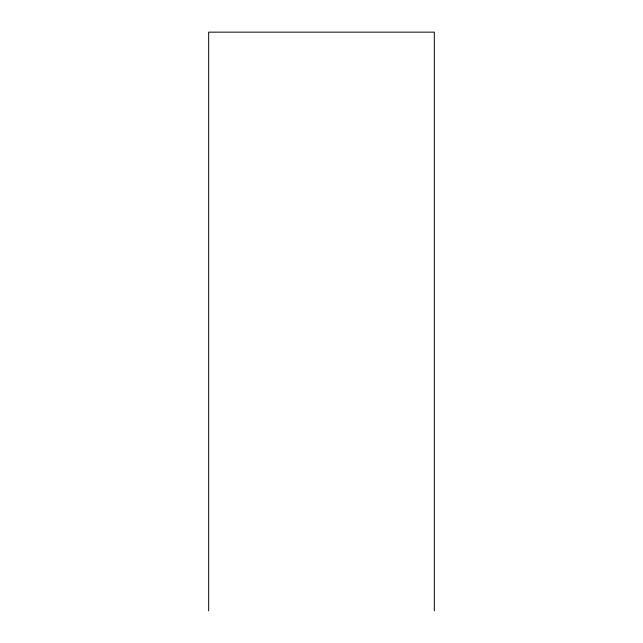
<?xml version="1.0" encoding="UTF-8"?>
<svg xmlns="http://www.w3.org/2000/svg" width="643" height="643" viewBox="0 0 643 643"><rect width="100%" height="100%" fill="white"/><g stroke="black" fill="none" stroke-linecap="round" stroke-linejoin="round"><path stroke-width="0.96" d="M434.33 610.85L434.33 32.15L208.67 32.15L208.67 610.85"/></g></svg>
